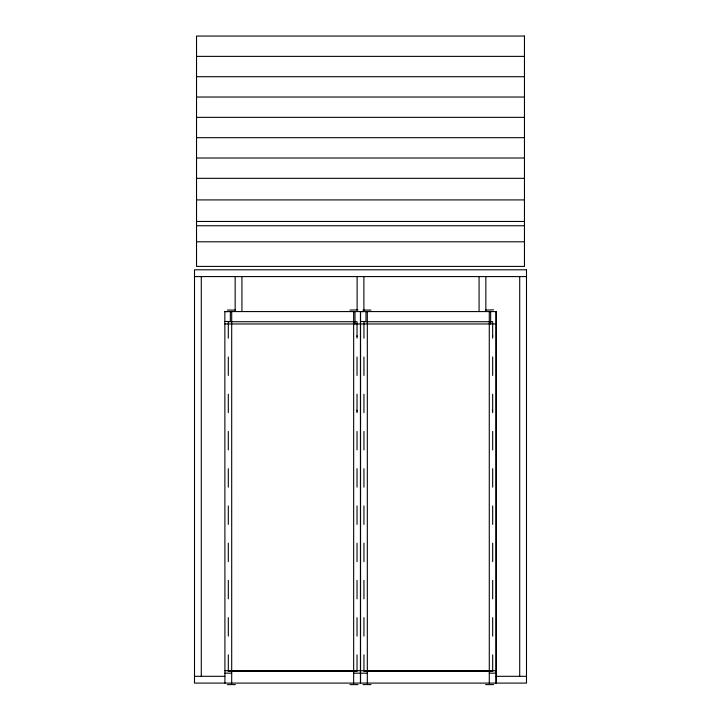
<?xml version="1.0" encoding="UTF-8"?>
<svg xmlns="http://www.w3.org/2000/svg" width="721" height="721" viewBox="0 0 721 721"><rect width="100%" height="100%" fill="white"/><g stroke="black" fill="none" stroke-linecap="round" stroke-linejoin="round"><path stroke-width="1.08" d="M357.039 336.554L357.039 335.797M492.668 336.554L492.668 335.797M227.322 310.075L235.37 310.075M349.973 310.075L357.913 309.877M362.96 310.075L371.009 310.075M227.331 684.599L235.379 684.599M485.603 310.075L493.543 309.877M358.022 684.599L349.973 684.599M362.96 684.599L371.009 684.599M493.66 684.599L485.612 684.599M196.536 56.373L524.464 56.373M196.536 76.705L524.464 76.705M196.536 97.029L524.464 97.029M196.536 117.352L524.464 117.352M196.536 137.675L524.464 137.675M196.536 158.007L524.464 158.007M196.536 178.33L524.464 178.33M196.536 199.915L524.464 199.915M196.536 221.464L524.464 221.464M196.536 225.754L524.464 225.754M196.536 241.796L524.464 241.796M194.508 276.576L526.492 276.576M224.79 311.58L496.192 311.58L496.201 683.093M224.853 321.485L230.341 321.485L230.341 311.58M360.482 321.494L365.971 321.494L365.971 311.58M224.916 323.963L496.192 323.963M224.925 670.71L496.066 670.71M224.925 673.189L231.702 673.18M353.65 673.18L367.331 673.189M489.289 673.189L496.066 673.189M194.508 676.316L224.889 676.316M496.111 676.316L526.492 676.316M360.482 311.58L363.456 311.58M227.827 311.58L224.853 311.58L224.925 683.093M492.398 410.267L492.668 411.195M356.769 410.267L357.039 411.195M519.715 276.576L519.715 676.316M496.057 311.58L496.066 683.093M492.668 338.203L492.668 321.719L363.943 321.719L363.943 338.212M492.668 356.985L492.668 375.443M492.668 394.225L492.668 412.682M492.668 431.464L492.668 449.922M492.677 468.704L492.677 487.153M492.677 505.935L492.677 524.392M492.677 543.174L492.677 561.632M492.677 580.414L492.677 598.872M492.677 617.654L492.677 636.111M492.677 654.884L492.677 671.377L363.943 671.377L363.943 654.884M490.64 311.58L490.64 323.963M489.28 311.58L489.289 683.093M485.846 276.576L485.846 310.354M479.068 276.576L479.068 311.481M367.331 311.58L367.331 683.093M363.943 356.985L363.943 375.443M363.943 394.225L363.943 412.682M363.943 431.464L363.943 449.922M363.943 468.704L363.943 487.162M363.943 505.935L363.943 524.392M363.943 543.174L363.943 561.632M363.943 580.414L363.943 598.872M363.943 617.654L363.943 636.111M363.889 276.576L363.889 310.354M360.563 311.58L360.554 683.093M360.428 311.58L360.428 683.093M357.111 276.576L357.111 310.354M357.039 338.203L357.039 321.719L228.305 321.719L228.305 338.203M357.039 356.985L357.039 375.443M357.039 394.225L357.039 412.682M357.039 431.464L357.039 449.922M357.039 468.695L357.039 487.153M357.039 505.935L357.039 524.392M357.039 543.174L357.039 561.632M357.039 580.414L357.039 598.872M357.039 617.645L357.039 636.102M357.039 654.884L357.039 671.377L228.314 671.377L228.314 654.884M355.002 311.58L355.002 323.963M353.65 311.58L353.65 683.093M241.932 276.576L241.932 311.481M235.154 276.576L235.154 310.354M231.693 311.58L231.702 683.093M228.305 356.985L228.305 375.443M228.305 394.225L228.305 412.682M228.305 431.464L228.305 449.922M228.305 468.704L228.305 487.153M228.305 505.935L228.305 524.392M228.305 543.174L228.314 561.632M228.314 580.414L228.314 598.872M228.314 617.654L228.314 636.111M201.285 276.576L201.285 676.316M524.464 36.05L196.536 36.05L196.536 266.41L524.464 266.41L524.464 36.05M526.492 269.798L194.508 269.798L194.508 683.093L526.492 683.093L526.492 269.798"/></g></svg>
